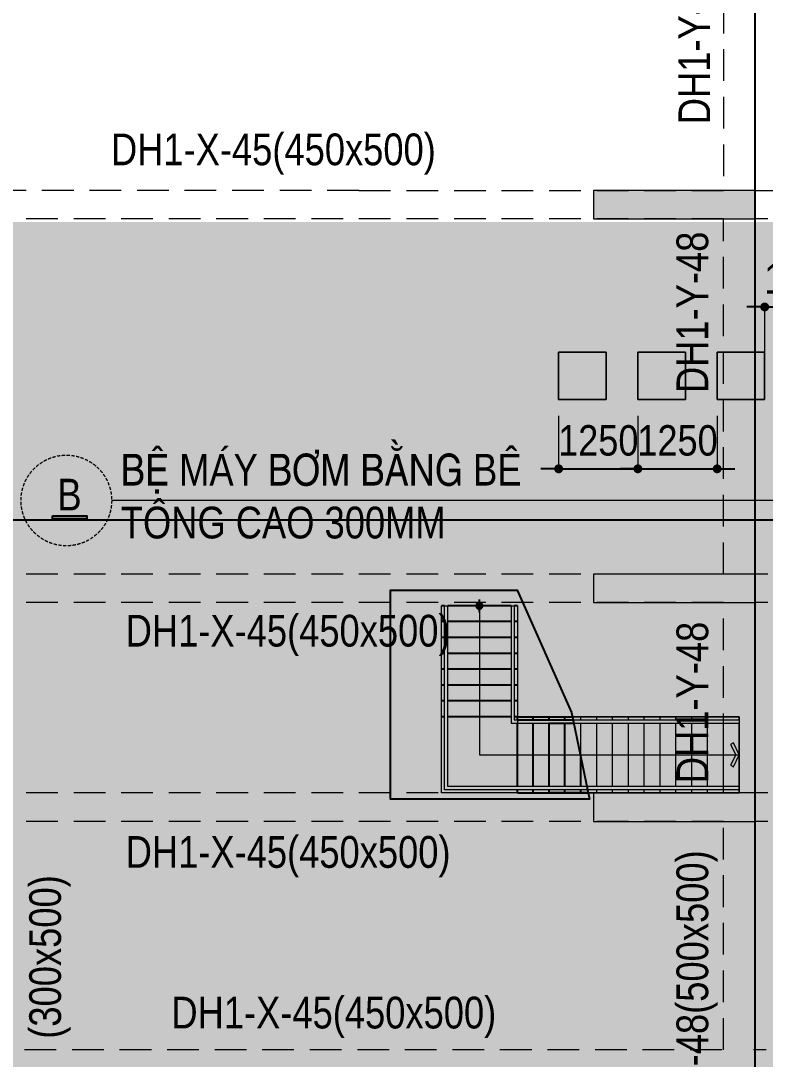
# Model space of a CAD drawing. Header units: millimetres. Extents: x 3718783 to 4027851, y 882487 to 1100782.
# Drawn here: x 3882144 to 3893888, y 932246 to 948620 of the extents above; entities that cross this region are included whole.
import ezdxf
from ezdxf.enums import TextEntityAlignment as Align
from ezdxf.xclip import XClip

# ---------------------------------------------------------------- set-up
doc = ezdxf.new("R2010")
doc.units = ezdxf.units.MM
doc.header["$LTSCALE"] = 200
doc.header["$MEASUREMENT"] = 0
for name, pattern in [('CHG_XX_Damsan_Ham 1$0$HIDDEN', [0.375, 0.25, -0.125]), ('CHG_XX_Luoi truc$0$MB_Luoi truc$0$Center101', [13, 10, -1, 1, -1]), ('HIDDEN', [0.375, 0.25, -0.125])]:
    doc.linetypes.add(name, pattern=pattern)
doc.layers.get('Defpoints').update_dxf_attribs({"color": 14, "lineweight": 0})
for name, color, linetype, lineweight in [('CHG_XX_Cot_Ham 1$0$Ap0302_PC', 150, 'Continuous', 9), ('CHG_XX_Cot_Ham 1$0$Ap0302_PC @ 1', 150, 'Continuous', 9), ('CHG_XX_Cot_Ham 1$0$Ap0302_PC @ 150', 150, 'Continuous', 9), ('CHG_XX_Cot_Ham 1$0$Ap0311_H', 8, 'Continuous', 15), ('CHG_XX_Damsan_Ham 1$0$CHUTO', 51, 'Continuous', 15), ('CHG_XX_Damsan_Ham 1$0$DBAO', 3, 'Continuous', 13), ('CHG_XX_Damsan_Ham 1$0$DGIONG', 4, 'Continuous', 13), ('CHG_XX_Damsan_Ham 1$0$DMo', 254, 'CHG_XX_Damsan_Ham 1$0$HIDDEN', 9), ('CHG_XX_Damsan_Ham 1$0$MB Ham 1$0$Net Thay khac', 30, 'Continuous', 15), ('CHG_XX_Damsan_Ham 1$0$tam cap ram', 8, 'Continuous', 5), ('Dim 200', 1, 'Continuous', 5), ('DMo', 254, 'HIDDEN', 9), ('KTH', 154, 'Continuous', 9), ('STICK', 1, 'Continuous', 9), ('TEXT P Y', 2, 'Continuous', 15)]:
    doc.layers.add(name, color=color, linetype=linetype, lineweight=lineweight)
for name, color, linetype in [('CHG_XX_Cot_Ham 1$0$mb_cot tang 1-3$0$Concrete Line', 6, 'Continuous'), ('CHG_XX_Damsan_Ham 1$0$MB Ham 1$0$Staircase', 30, 'Continuous'), ('CHG_XX_Damsan_Ham 1$0$MB Ham 1$0$Staircase Direction', 32, 'Continuous'), ('CHG_XX_Luoi truc$0$Grid', 34, 'Continuous'), ('CHG_XX_Luoi truc$0$Grid Line', 251, 'CHG_XX_Luoi truc$0$MB_Luoi truc$0$Center101'), ('mb_cot tang 1-3$0$Concrete Line', 6, 'Continuous'), ('TEXT P X', 1, 'Continuous')]:
    doc.layers.add(name, color=color, linetype=linetype)
doc.styles.add('CHG_XX_Damsan_Ham 1$0$MB Ham 1$0$VNI-HelveC', font='VHELVCN_0.TTF')
doc.styles.add('CHG_XX_Luoi truc$0$MB_Luoi truc$0$Grid A-F$0$VNI-HelveCB', font='VHELVCB_0.TTF')
doc.styles.add('MB_Luoi truc$0$Arial_C', font='arial.ttf', dxfattribs={"width": 0.85})
doc.styles.add('TTP-HelCon', font='VHELVCN_0.TTF')
doc.dimstyles.new('200', dxfattribs={"dimscale": 200, "dimtxt": 2.4, "dimasz": 0.7, "dimexe": 0.0003, "dimexo": 0, "dimgap": 1, "dimtad": 1, "dimdec": 0, "dimzin": 12, "dimdsep": 46, "dimtxsty": 'MB_Luoi truc$0$Arial_C', "dimblk": 'MB_Luoi truc$0$_Dot', "dimcen": 0.5, "dimclrd": 256, "dimclre": 8, "dimclrt": 1, "dimadec": 0, "dimazin": 0, "dimtfac": 1, "dimtdec": 0, "dimtix": 1, "dimtmove": 2, "dimatfit": 3, "dimldrblk": 'MB_Luoi truc$0$HTT Arrow 30', "dimfxl": 1, "dimtolj": 1, "dimtzin": 0, "dimlwe": -1, "dimarcsym": 0})
doc.dimstyles.new('TTP-100', dxfattribs={"dimscale": 100, "dimtxt": 5, "dimasz": 1, "dimexe": 1, "dimexo": 0, "dimgap": 0.09, "dimtad": 0, "dimdec": 4, "dimrnd": 1, "dimdsep": 46, "dimtxsty": 'TTP-HelCon', "dimblk": 'Stick', "dimcen": 0.09, "dimdle": 1.5, "dimclrd": 256, "dimclre": 256, "dimclrt": 7, "dimadec": 0, "dimazin": 0, "dimtfac": 1, "dimtdec": 4, "dimtix": 1, "dimtmove": 0, "dimatfit": 3, "dimfxl": 1, "dimtvp": 1, "dimtolj": 1, "dimtzin": 0, "dimlwd": -1, "dimlwe": -1, "dimarcsym": 1})

# ---------------------------------------------------------------- blocks, each defined once
blk = doc.blocks.new('*U401')
at = {"layer": 'CHG_XX_Luoi truc$0$Grid Line'}
blk.add_line((0, 0), (0, 608), dxfattribs=at)
at = {"layer": 'CHG_XX_Luoi truc$0$Grid', "lineweight": -2, "style": 'CHG_XX_Luoi truc$0$MB_Luoi truc$0$Grid A-F$0$VNI-HelveCB'}
for tag, p in [('GRIDSUB', (0, 617)), ('GRID', (0, -9))]:
    blk.add_attdef(tag, text='', height=5, dxfattribs=at).set_placement(p, align=Align.MIDDLE)
blk = doc.blocks.new('*U403')
at = {"layer": 'CHG_XX_Luoi truc$0$Grid Line'}
blk.add_line((0, 0), (0, 438), dxfattribs=at)
at = {"layer": 'CHG_XX_Luoi truc$0$Grid', "lineweight": -2, "style": 'CHG_XX_Luoi truc$0$MB_Luoi truc$0$Grid A-F$0$VNI-HelveCB'}
for tag, p in [('GRIDSUB', (0, 447)), ('GRID', (0, -9))]:
    blk.add_attdef(tag, text='', height=5, dxfattribs=at).set_placement(p, align=Align.MIDDLE)
blk = doc.blocks.new('CHG_XX_Luoi truc')
at = {"layer": 'CHG_XX_Luoi truc$0$Grid', "xscale": 300, "yscale": 300, "zscale": 300}
blk.add_blockref('*U401', (99550, -12747), dxfattribs=at)
at = {"layer": 'CHG_XX_Luoi truc$0$Grid', "xscale": 300.0000000000013, "yscale": 300.0000000000013, "zscale": 300.0000000000013, "rotation": 90}
blk.add_blockref('*U403', (110703, 22700), dxfattribs=at)
blk = doc.blocks.new('*U548')
at = {"layer": 'CHG_XX_Cot_Ham 1$0$Ap0302_PC @ 1'}
h = blk.add_hatch(color=256, dxfattribs=at)
h.dxf.hatch_style = 1
h.paths.add_polyline_path([(450, 0), (0, 0), (0, -2550), (450, -2550)])
at = {"layer": 'CHG_XX_Cot_Ham 1$0$Ap0302_PC @ 150'}
h = blk.add_hatch(color=256, dxfattribs=at)
h.dxf.hatch_style = 1
h.paths.add_polyline_path([(450, 0), (0, 0), (0, -2550), (450, -2550)])
blk = doc.blocks.new('CHG_XX_Cot_Ham 1$0$Block A_C450x2250')
at = {"layer": 'CHG_XX_Cot_Ham 1$0$Ap0302_PC'}
blk.add_lwpolyline([(450, -2550), (0, -2550), (0, 0), (450, 0)], close=True, dxfattribs=at)
blk.add_blockref('*U548', (0, 0), dxfattribs=at)
blk = doc.blocks.new('CHG_XX_Cot_Ham 1')
at = {"layer": 'CHG_XX_Cot_Ham 1$0$Ap0311_H'}
h = blk.add_hatch(color=256, dxfattribs=at)
h.dxf.hatch_style = 1
h.paths.add_polyline_path([(99639.2, 163400), (-10900, 163400), (-10900, 85450), (-300, 85450), (-300, 84050), (32350, 84050), (32350, -9000), (103575.5, -9000), (106050, -6022), (106050, 158254.3)])
h.paths.add_polyline_path([(99533.7, 163100), (105750, 158110.4), (105750, 90450), (105650, 90450), (105650, 90450), (105750, 90450), (105750, 13850), (105750, 13825.9), (105750, -5913.6), (103434.7, -8700), (93600, -8700), (32650, -8700), (32650, 84350), (0, 84350), (0, 85750), (-10600, 85750), (-10600, 163100), (93600, 163100)], flags=16)
at = {"layer": 'CHG_XX_Cot_Ham 1$0$Ap0302_PC', "xscale": -1, "rotation": 90}
for p in [(97000, 27900), (97000, 21850), (97000, 18400)]:
    blk.add_blockref('CHG_XX_Cot_Ham 1$0$Block A_C450x2250', p, dxfattribs=at)
at = {"layer": 'CHG_XX_Cot_Ham 1$0$mb_cot tang 1-3$0$Concrete Line'}
blk.add_blockref('CHG_XX_Luoi truc', (0, 0), dxfattribs=at)
blk = doc.blocks.new('CHG_XX_Damsan_Ham 1$0$MB Ham 1$0$Arrow 60')
at = {"linetype": 'ByBlock', "lineweight": -2}
h = blk.add_hatch(color=0, dxfattribs=at)
h.paths.add_polyline_path([(1.88, 0.94), (1.65, 1.38), (0, 0.56), (-1.65, 1.38), (-1.88, 0.94), (0, 0)], flags=17)
h.paths.add_polyline_path([(1.65, 1.38), (1.88, 0.94), (0, 0), (-1.88, 0.94), (-1.65, 1.38), (0, 0.56)])
blk.add_hatch(color=0, dxfattribs=at).paths.add_polyline_path([(1.65, 1.38), (1.88, 0.94), (0, 0), (-1.88, 0.94), (-1.65, 1.38), (0, 0.56)])
at = {"color": 0, "linetype": 'ByBlock', "lineweight": -2}
blk.add_lwpolyline([(1.65, 1.38), (1.88, 0.94), (0, 0), (-1.88, 0.94), (-1.65, 1.38), (0, 0.56)], close=True, dxfattribs=at)
blk = doc.blocks.new('CHG_XX_Damsan_Ham 1$0$MB Ham 1$0$Dot')
at = {"linetype": 'ByBlock', "lineweight": -2}
h = blk.add_hatch(color=0, dxfattribs=at)
edge = h.paths.add_edge_path()
edge.add_arc((0, 0), 0.5, 0, 360)
at = {"color": 0, "linetype": 'ByBlock', "lineweight": -2}
blk.add_line((0, -1), (0, 1), dxfattribs=at)
blk.add_circle((0, 0), 0.5, dxfattribs=at)
blk = doc.blocks.new('CHG_XX_Damsan_Ham 1$0$MB Ham 1$0$A$C7AF10168')
at = {"layer": 'CHG_XX_Damsan_Ham 1$0$MB Ham 1$0$Net Thay khac'}
for points in [[(-3750, 50), (-3750, 0), (-4950, 0), (-4950, 2950)], [(-250, 50), (-4900, 50), (-4900, 2950)], [(-250, 100), (-4850, 100), (-4850, 2950)], [(-4350, 2950), (-4350, 600), (-250, 600)], [(-3850, 2950), (-3850, 1100), (-250, 1100)], [(-3800, 2950), (-3800, 1150), (-250, 1150), (-250, 1200), (-3750, 1200)], [(-3750, 2950), (-3750, 100)], [(-250, 0), (-4950, 0)]]:
    blk.add_lwpolyline(points, dxfattribs=at)
blk.add_lwpolyline([(-250, 0), (-4950, 0), (-4950, 2950), (-3750, 2950), (-3750, 1200), (-250, 1200)], close=True, dxfattribs=at)
at = {"layer": 'CHG_XX_Damsan_Ham 1$0$MB Ham 1$0$Staircase'}
for p, q in [((-4900, 2950), (-4950, 2950)), ((-3850, 2950), (-4850, 2950)), ((-3750, 2950), (-3800, 2950)), ((-4900, 2700), (-4950, 2700)), ((-3850, 2700), (-4850, 2700)), ((-3750, 2700), (-3800, 2700)), ((-4900, 2450), (-4950, 2450)), ((-3850, 2450), (-4850, 2450)), ((-3750, 2450), (-3800, 2450)), ((-4900, 2200), (-4950, 2200)), ((-3850, 2200), (-4850, 2200)), ((-3750, 2200), (-3800, 2200)), ((-4900, 1950), (-4950, 1950)), ((-3850, 1950), (-4850, 1950)), ((-3750, 1950), (-3800, 1950)), ((-4900, 1700), (-4950, 1700)), ((-3850, 1700), (-4850, 1700)), ((-3750, 1700), (-3800, 1700)), ((-4900, 1450), (-4950, 1450)), ((-3850, 1450), (-4850, 1450)), ((-3750, 1450), (-3800, 1450)), ((-4900, 1200), (-4950, 1200)), ((-3850, 1200), (-4850, 1200)), ((-3750, 1200), (-3800, 1200)), ((-3750, 1200), (-250, 1200)), ((-3750, 1150), (-3750, 1200)), ((-3750, 1150), (-250, 1150)), ((-3500, 1150), (-3500, 1200)), ((-3250, 1150), (-3250, 1200)), ((-3000, 1150), (-3000, 1200)), ((-2750, 1150), (-2750, 1200)), ((-2500, 1150), (-2500, 1200)), ((-2250, 1150), (-2250, 1200)), ((-2000, 1150), (-2000, 1200)), ((-1750, 1150), (-1750, 1200)), ((-1500, 1150), (-1500, 1200)), ((-1250, 1150), (-1250, 1200)), ((-1000, 1150), (-1000, 1200)), ((-750, 1150), (-750, 1200)), ((-500, 1150), (-500, 1200)), ((-250, 1150), (-250, 1200)), ((-3750, 100), (-3750, 1100)), ((-3500, 100), (-3500, 1100)), ((-3250, 100), (-3250, 1100)), ((-3000, 100), (-3000, 1100)), ((-2750, 100), (-2750, 1100)), ((-2500, 100), (-2500, 1100)), ((-2250, 100), (-2250, 1100)), ((-2000, 100), (-2000, 1100)), ((-1750, 100), (-1750, 1100)), ((-1500, 100), (-1500, 1100)), ((-1250, 100), (-1250, 1100)), ((-1000, 100), (-1000, 1100)), ((-750, 100), (-750, 1100)), ((-500, 100), (-500, 1100)), ((-250, 0), (-250, 1100)), ((-3750, 0), (-3750, 50)), ((-3750, 0), (-250, 0)), ((-3500, 0), (-3500, 50)), ((-3250, 0), (-3250, 50)), ((-3000, 0), (-3000, 50)), ((-2750, 0), (-2750, 50)), ((-2500, 0), (-2500, 50)), ((-2250, 0), (-2250, 50)), ((-2000, 0), (-2000, 50)), ((-1750, 0), (-1750, 50)), ((-1500, 0), (-1500, 50)), ((-1250, 0), (-1250, 50)), ((-1000, 0), (-1000, 50)), ((-750, 0), (-750, 50)), ((-500, 0), (-500, 50))]:
    blk.add_line(p, q, dxfattribs=at)
blk.add_lwpolyline([(-3250, 100), (-3250, 1100), (-250, 1100), (-250, 0), (-3250, 0), (-3250, 50)], dxfattribs=at)
at = {"layer": 'CHG_XX_Damsan_Ham 1$0$MB Ham 1$0$Staircase Direction', "xscale": -100, "yscale": 100, "zscale": 100}
blk.add_blockref('CHG_XX_Damsan_Ham 1$0$MB Ham 1$0$Dot', (-4350, 2950), dxfattribs=at)
at = {"layer": 'CHG_XX_Damsan_Ham 1$0$MB Ham 1$0$Staircase Direction', "xscale": -100.0000000000001, "yscale": 100.0000000000001, "zscale": 100, "rotation": 90}
blk.add_blockref('CHG_XX_Damsan_Ham 1$0$MB Ham 1$0$Arrow 60', (-250, 600), dxfattribs=at)
blk = doc.blocks.new('CHG_XX_Damsan_Ham 1$0$ArchStaire')
at = {"layer": 'CHG_XX_Damsan_Ham 1$0$tam cap ram'}
for p, q in [((84950, -115700, 0), (84200, -115700, 0)), ((84200, -115700, 0), (84200, -116449, 0)), ((84950, -116449, 0), (84950, -115700, 0)), ((86200, -115700, 0), (85450, -115700, 0)), ((85450, -115700, 0), (85450, -116449, 0)), ((86200, -116449, 0), (86200, -115700, 0)), ((87450, -115700, 0), (86700, -115700, 0)), ((86700, -115700, 0), (86700, -116449, 0)), ((87450, -116449, 0), (87450, -115700, 0)), ((84200, -116449, 0), (84950, -116449, 0)), ((85450, -116449, 0), (86200, -116449, 0)), ((86700, -116449, 0), (87450, -116449, 0)), ((82400, -119700), (82350, -119700)), ((83450, -119700), (82450, -119700)), ((83550, -119700), (83500, -119700)), ((82400, -119950), (82350, -119950)), ((83450, -119950), (82450, -119950)), ((83550, -119950), (83500, -119950)), ((82400, -120200), (82350, -120200)), ((83450, -120200), (82450, -120200)), ((83550, -120200), (83500, -120200)), ((82400, -120450), (82350, -120450)), ((83450, -120450), (82450, -120450)), ((83550, -120450), (83500, -120450)), ((82400, -120700), (82350, -120700)), ((83450, -120700), (82450, -120700)), ((83550, -120700), (83500, -120700)), ((82400, -120950), (82350, -120950)), ((83450, -120950), (82450, -120950)), ((83550, -120950), (83500, -120950)), ((82400, -121200), (82350, -121200)), ((83450, -121200), (82450, -121200)), ((83550, -121200), (83500, -121200)), ((82400, -121450), (82350, -121450)), ((83450, -121450), (82450, -121450)), ((83550, -121450), (83500, -121450)), ((83550, -121450), (87050, -121450)), ((83550, -121500), (83550, -121450)), ((83800, -121500), (83800, -121450)), ((84050, -121500), (84050, -121450)), ((84300, -121500), (84300, -121450)), ((84550, -121500), (84550, -121450)), ((84800, -121500), (84800, -121450)), ((85050, -121500), (85050, -121450)), ((85300, -121500), (85300, -121450)), ((85550, -121500), (85550, -121450)), ((85800, -121500), (85800, -121450)), ((86050, -121500), (86050, -121450)), ((86300, -121500), (86300, -121450)), ((86550, -121500), (86550, -121450)), ((86800, -121500), (86800, -121450)), ((87050, -121500), (87050, -121450)), ((83550, -121500), (87050, -121500)), ((83550, -122550), (83550, -121550)), ((83800, -122550), (83800, -121550)), ((84050, -122550), (84050, -121550)), ((84300, -122550), (84300, -121550)), ((84550, -122550), (84550, -121550)), ((84800, -122550), (84800, -121550)), ((85050, -122550), (85050, -121550)), ((85300, -122550), (85300, -121550)), ((85550, -122550), (85550, -121550)), ((85800, -122550), (85800, -121550)), ((86050, -122550), (86050, -121550)), ((86300, -122550), (86300, -121550)), ((86550, -122550), (86550, -121550)), ((86800, -122550), (86800, -121550)), ((87050, -122650), (87050, -121550)), ((83550, -122650), (83550, -122600)), ((83800, -122650), (83800, -122600)), ((84050, -122650), (84050, -122600)), ((84300, -122650), (84300, -122600)), ((84550, -122650), (84550, -122600)), ((84800, -122650), (84800, -122600)), ((85050, -122650), (85050, -122600)), ((85300, -122650), (85300, -122600)), ((85550, -122650), (85550, -122600)), ((85800, -122650), (85800, -122600)), ((86050, -122650), (86050, -122600)), ((86300, -122650), (86300, -122600)), ((86550, -122650), (86550, -122600)), ((86800, -122650), (86800, -122600)), ((83550, -122650), (87050, -122650))]:
    blk.add_line(p, q, dxfattribs=at)
for points in [[(83550, -122600), (83550, -122650), (82350, -122650), (82350, -119700)], [(87050, -122600), (82400, -122600), (82400, -119700)], [(87050, -122550), (82450, -122550), (82450, -119700)], [(82950, -119700), (82950, -122050), (87050, -122050)], [(83450, -119700), (83450, -121550), (87050, -121550)], [(83500, -119700), (83500, -121500), (87050, -121500), (87050, -121450), (83550, -121450)], [(83550, -119700), (83550, -122550)], [(84050, -122550), (84050, -121550), (87050, -121550), (87050, -122650), (84050, -122650), (84050, -122600)], [(87050, -122650), (82350, -122650)]]:
    blk.add_lwpolyline(points, dxfattribs=at)
blk.add_lwpolyline([(87050, -122650), (82350, -122650), (82350, -119700), (83550, -119700), (83550, -121450), (87050, -121450)], close=True, dxfattribs=at)
at = {"layer": 'CHG_XX_Damsan_Ham 1$0$tam cap ram', "xscale": -100, "yscale": 100, "zscale": 100}
blk.add_blockref('CHG_XX_Damsan_Ham 1$0$MB Ham 1$0$Dot', (82950, -119700), dxfattribs=at)
at = {"layer": 'CHG_XX_Damsan_Ham 1$0$tam cap ram', "xscale": -100.0000000000001, "yscale": 100.0000000000001, "zscale": 100, "rotation": 90}
blk.add_blockref('CHG_XX_Damsan_Ham 1$0$MB Ham 1$0$Arrow 60', (87050, -122050), dxfattribs=at)
at = {"layer": 'CHG_XX_Damsan_Ham 1$0$tam cap ram', "style": 'CHG_XX_Damsan_Ham 1$0$MB Ham 1$0$VNI-HelveC'}
blk.add_attdef('OPENING', text='', height=100, dxfattribs=at).set_placement((65550, -45777), align=Align.MIDDLE_CENTER)
blk = doc.blocks.new('CHG_XX_Damsan_Ham 1', base_point=(3089256, -609981))
at = {"layer": 'CHG_XX_Damsan_Ham 1$0$DMo'}
h = blk.add_hatch(dxfattribs=at)
h.set_pattern_fill('AR-SAND', color=256, scale=300)
h.set_pattern_definition([(37.5, (-3786254.53, -697000.4), (-18.89801, 578.04713), [0, -456, 0, -510, 0, -487.5]), (7.5, (-3786254.5, -697000.4), (530.93301, 846.64382), [0, -246, 0, -411, 0, -157.5]), (327.5, (-3786623.53, -697000.4), (934.24256, 1.697716), [0, -150, 0, -540, 0, -705]), (317.5, (-3786623.5, -697000.4), (901.83798, 263.30267), [0, -75, 0, -354, 0, -405])])
h.paths.add_polyline_path([(87200, 27400), (105750, 27400), (105750, 13850), (93600, 13850), (93600, 12550), (87200, 12550)])
at = {"layer": 'CHG_XX_Damsan_Ham 1$0$DBAO', "elevation": 0}
for points in [[(96450, 25350), (97200, 25350), (97200, 24600), (96450, 24600)], [(97700, 25350), (98450, 25350), (98450, 24600), (97700, 24600)], [(98950, 25350), (99700, 25350), (99700, 24600), (98950, 24600)]]:
    blk.add_lwpolyline(points, close=True, dxfattribs=at)
at = {"layer": 'CHG_XX_Damsan_Ham 1$0$DMo', "ltscale": 10}
for p, q in [((99050, 32375), (99050, 27900)), ((99550, 32375), (99550, 27900)), ((93300, 27900), (87300, 27900)), ((93300, 27900), (99050, 27900)), ((99550, 27900), (105750, 27900)), ((99050, 27450), (87300, 27450)), ((99050, 21850), (99050, 27450)), ((105750, 27450), (99550, 27450)), ((99550, 21850), (99550, 27450)), ((99050, 21850), (87200, 21850)), ((105750, 21850), (99550, 21850)), ((99050, 21400), (87200, 21400)), ((99050, 18400), (99050, 21400)), ((105750, 21400), (99550, 21400)), ((99550, 18400), (99550, 21400)), ((99050, 18400), (87200, 18400)), ((105750, 18400), (99550, 18400)), ((99050, 17950), (87200, 17950)), ((99050, 14350), (99050, 17950)), ((105750, 17950), (99550, 17950)), ((99550, 14350), (99550, 17950)), ((99025, 14350), (87200, 14350)), ((105725, 14350), (99525, 14350))]:
    blk.add_line(p, q, dxfattribs=at)
at = {"layer": 'CHG_XX_Damsan_Ham 1$0$CHUTO'}
blk.add_blockref('CHG_XX_Damsan_Ham 1$0$ArchStaire', (12250, 141050), dxfattribs=at)
at = {"layer": 'CHG_XX_Damsan_Ham 1$0$DGIONG'}
blk.add_blockref('CHG_XX_Cot_Ham 1', (0, 0), dxfattribs=at)
at = {"layer": 'CHG_XX_Damsan_Ham 1$0$MB Ham 1$0$Staircase'}
ref = blk.add_blockref('CHG_XX_Damsan_Ham 1$0$MB Ham 1$0$A$C7AF10168', (99550, 18400), dxfattribs=at)
XClip(ref).set_block_clipping_path([(-2899.5534740396, 1267.85667783), (-2614.5833334533, -99.9999969847), (-5749.9999919754, -99.9999969847), (-5749.9999919754, 3196.4822758187), (-3753.359512262, 3196.4822758187)])
blk = doc.blocks.new('Stick')
at = {"layer": 'STICK'}
h = blk.add_hatch(color=256, dxfattribs=at)
edge = h.paths.add_edge_path()
edge.add_line((0.3, 0.5), (-0.5, -0.3))
edge.add_arc((-0.4, -0.4), 0.141, 135, 315)
edge.add_line((-0.3, -0.5), (0.5, 0.3))
edge.add_arc((0.4, 0.4), 0.141, 315, 495)
blk.add_line((1, 0), (-1, 0), dxfattribs=at)
blk.add_lwpolyline([(0.3, 0.5), (-0.5, -0.3, 1), (-0.3, -0.5), (0.5, 0.3, 1), (0.3, 0.5, 1)], format="xyb", dxfattribs=at)
blk = doc.blocks.new('MB_Luoi truc$0$_Dot')
at = {"color": 0, "linetype": 'ByBlock', "lineweight": -2}
blk.add_line((-0.5, 0), (-1, 0), dxfattribs=at)
at = {"color": 0, "linetype": 'ByBlock', "const_width": 0.5}
blk.add_lwpolyline([(-0.25, 0, 1), (0.25, 0, 1)], format="xyb", close=True, dxfattribs=at)
blk = doc.blocks.new('*D138')
at = {"layer": 'Defpoints', "color": 0, "transparency": 16777216}
for p in [(3890629, 942393, 0), (3891879, 942393, 0), (3891879, 941555, 0)]:
    blk.add_point(p, dxfattribs=at)
at = {"layer": 'Dim 200', "color": 8, "transparency": 16777216}
for p, q in [((3890629, 942393, 0), (3890629, 941555, 0)), ((3891879, 942393, 0), (3891879, 941555, 0))]:
    blk.add_line(p, q, dxfattribs=at)
at = {"layer": 'Dim 200', "lineweight": -2, "transparency": 16777216}
for p, q in [((3890489, 941555, 0), (3890349, 941555, 0)), ((3890629, 941555, 0), (3891879, 941555, 0)), ((3892019, 941555, 0), (3892159, 941555, 0))]:
    blk.add_line(p, q, dxfattribs=at)
at = {"layer": 'Dim 200', "lineweight": -2, "transparency": 16777216, "xscale": 140, "yscale": 140, "zscale": 140}
blk.add_blockref('MB_Luoi truc$0$_Dot', (3890629, 941555, 0), dxfattribs=at)
at = {"layer": 'Dim 200', "lineweight": -2, "transparency": 16777216, "xscale": 140, "yscale": 140, "zscale": 140, "rotation": 180}
blk.add_blockref('MB_Luoi truc$0$_Dot', (3891879, 941555, 0), dxfattribs=at)
at = {"layer": 'Dim 200', "color": 1, "transparency": 16777216, "insert": (3891254, 942000, 0), "char_height": 480, "attachment_point": 5, "style": 'MB_Luoi truc$0$Arial_C'}
blk.add_mtext('\\A1;1250', dxfattribs=at)
blk = doc.blocks.new('MB_Luoi truc$0$HTT Arrow 30')
blk.add_hatch(color=256).paths.add_polyline_path([(-2.5, 0.375), (-2.5, -0.375), (0, 0)])
at = {"color": 0, "linetype": 'ByBlock', "lineweight": -2}
for p, q in [((0, 0), (-2.5, 0.375)), ((-2.5, -0.375), (-2.5, 0.375)), ((0, 0), (-2.5, -0.375))]:
    blk.add_line(p, q, dxfattribs=at)
blk = doc.blocks.new('*D139')
at = {"layer": 'Defpoints', "color": 0, "transparency": 16777216}
for p in [(3891879, 942393, 0), (3893129, 942393, 0), (3893129, 941555, 0)]:
    blk.add_point(p, dxfattribs=at)
at = {"layer": 'Dim 200', "color": 8, "transparency": 16777216}
for p, q in [((3891879, 942393, 0), (3891879, 941555, 0)), ((3893129, 942393, 0), (3893129, 941555, 0))]:
    blk.add_line(p, q, dxfattribs=at)
at = {"layer": 'Dim 200', "lineweight": -2, "transparency": 16777216}
for p, q in [((3891739, 941555, 0), (3891599, 941555, 0)), ((3891879, 941555, 0), (3893129, 941555, 0)), ((3893269, 941555, 0), (3893409, 941555, 0))]:
    blk.add_line(p, q, dxfattribs=at)
at = {"layer": 'Dim 200', "lineweight": -2, "transparency": 16777216, "xscale": 140, "yscale": 140, "zscale": 140}
blk.add_blockref('MB_Luoi truc$0$_Dot', (3891879, 941555, 0), dxfattribs=at)
at = {"layer": 'Dim 200', "lineweight": -2, "transparency": 16777216, "xscale": 140, "yscale": 140, "zscale": 140, "rotation": 180}
blk.add_blockref('MB_Luoi truc$0$_Dot', (3893129, 941555, 0), dxfattribs=at)
at = {"layer": 'Dim 200', "color": 1, "transparency": 16777216, "insert": (3892504, 942000, 0), "char_height": 480, "attachment_point": 5, "style": 'MB_Luoi truc$0$Arial_C'}
blk.add_mtext('\\A1;1250', dxfattribs=at)
blk = doc.blocks.new('*D140')
at = {"layer": 'Defpoints', "color": 0, "transparency": 16777216}
for p in [(3895129, 944107, 0), (3893879, 943396, 0), (3895129, 943396, 0)]:
    blk.add_point(p, dxfattribs=at)
at = {"layer": 'Dim 200', "lineweight": -2, "transparency": 16777216}
for p, q in [((3893739, 944107, 0), (3893599, 944107, 0)), ((3893879, 944107, 0), (3895129, 944107, 0)), ((3895269, 944107, 0), (3895409, 944107, 0))]:
    blk.add_line(p, q, dxfattribs=at)
at = {"layer": 'Dim 200', "color": 8, "transparency": 16777216}
for p, q in [((3893879, 943396, 0), (3893879, 944107, 0)), ((3895129, 943396, 0), (3895129, 944107, 0))]:
    blk.add_line(p, q, dxfattribs=at)
at = {"layer": 'Dim 200', "lineweight": -2, "transparency": 16777216, "xscale": 140, "yscale": 140, "zscale": 140}
blk.add_blockref('MB_Luoi truc$0$_Dot', (3893879, 944107, 0), dxfattribs=at)
at = {"layer": 'Dim 200', "lineweight": -2, "transparency": 16777216, "xscale": 140, "yscale": 140, "zscale": 140, "rotation": 180}
blk.add_blockref('MB_Luoi truc$0$_Dot', (3895129, 944107, 0), dxfattribs=at)
at = {"layer": 'Dim 200', "color": 1, "transparency": 16777216, "insert": (3894504, 944552, 0), "char_height": 480, "attachment_point": 5, "style": 'MB_Luoi truc$0$Arial_C'}
blk.add_mtext('\\A1;1250', dxfattribs=at)

msp = doc.modelspace()

# ---------------------------------------------------------------- linework, layer by layer
at = {"layer": 'DMo'}
msp.add_circle((3882863.08495, 941055.752, 0), 715.13605, dxfattribs=at)
at = {"layer": 'TEXT P X'}
msp.add_lwpolyline([(3882645.67518, 940813.4265), (3883185.07918, 940813.4265), (3883185.07918, 940764.401), (3882645.67518, 940764.401)], close=True, dxfattribs=at)

# ---------------------------------------------------------------- block references
at = {"layer": 'DMo'}
msp.add_blockref('CHG_XX_Damsan_Ham 1', (6883434.59583, 308064.69934), dxfattribs=at)
at = {"layer": 'mb_cot tang 1-3$0$Concrete Line'}
msp.add_blockref('CHG_XX_Cot_Ham 1', (3794178.65102, 918045.71079), dxfattribs=at)
msp.add_blockref('CHG_XX_Cot_Ham 1', (3794178.65102, 918045.71079), dxfattribs=at)

# ---------------------------------------------------------------- texts
at = {"layer": 'TEXT P X', "style": 'TTP-HelCon'}
for s, p in [('DH1-X-45(450x500)', (3883567.11056, 946341.9815)), ('B', (3882721.21318, 940897.96167)), ('DH1-X-45(450x500)', (3883799.20205, 938752.73749)), ('DH1-X-45(450x500)', (3883799.20205, 935264.24649)), ('DH1-X-45(450x500)', (3884520.13955, 932731.35599))]:
    msp.add_text(s, height=500, dxfattribs=at).set_placement(p)
at = {"layer": 'TEXT P X', "insert": (3883721.94755, 941791.17749), "char_height": 500, "width": 6684.6214481, "attachment_point": 1, "style": 'TTP-HelCon'}
msp.add_mtext('BEÄ MAÙY BÔM BAÈNG BEÂ TOÂNG CAO 300MM', dxfattribs=at)
at = {"layer": 'TEXT P Y', "style": 'TTP-HelCon'}
for s, p in [('DH1-Y-48', (3893018.8856, 946988.04183)), ('(300x500)', (3882777.99732, 932568.84121))]:
    msp.add_text(s, height=500, rotation=90, dxfattribs=at).set_placement(p)
at = {"layer": 'TEXT P Y', "color": 4, "style": 'TTP-HelCon'}
for s, p in [('DH1-Y-48', (3892987.77118, 942749.56233)), ('DH1-Y-48', (3892987.77118, 936598.07333)), ('DH1-Y-48(500x500)', (3892987.77118, 930415.53583))]:
    msp.add_text(s, height=500, rotation=90, dxfattribs=at).set_placement(p)

# ---------------------------------------------------------------- dimensions: what is measured, and where the dimension line sits
at = {"layer": 'Dim 200'}
for base, p1, p2, picture, middle in [((3895128.62604, 944107.18887, 0), (3893878.62604, 943396.09502, 0), (3895128.62604, 943396.09502, 0), '*D140', (3894503.62604, 944552.26391, 0)), ((3891878.78658, 941555.34482, 0), (3890628.78658, 942392.58032, 0), (3891878.78658, 942392.58032, 0), '*D138', (3891253.78658, 942000.41985, 0)), ((3893128.78658, 941555.34482, 0), (3891878.78658, 942392.58032, 0), (3893128.78658, 942392.58032, 0), '*D139', (3892503.78658, 942000.41985, 0))]:
    dim = msp.add_linear_dim(base=base, p1=p1, p2=p2, dimstyle='200', override={"dimarcsym": 1}, dxfattribs=at)
    dim.commit()
    dim.dimension.update_dxf_attribs({"geometry": picture, "text_midpoint": middle})

# ---------------------------------------------------------------- leaders
at = {"layer": 'KTH'}
for points in [[(3896173.722, 942645.75629, 0), (3896173.82454, 941058.44008, 0), (3883578.32412, 941055.75202, 0)], [(3895865.13902, 937301.26931, 0), (3896173.82454, 941058.44008, 0), (3883578.221, 941055.75158, 0)], [(3898366.42274, 936188.92945, 0), (3896173.82454, 941058.44008, 0), (3883578.221, 941055.752, 0)]]:
    msp.add_leader(points, dimstyle='TTP-100', override={"dimasz": 3, "dimfxl": 3.75, "dimfxlon": 1}, dxfattribs=at)

doc.saveas('drawing.dxf')
